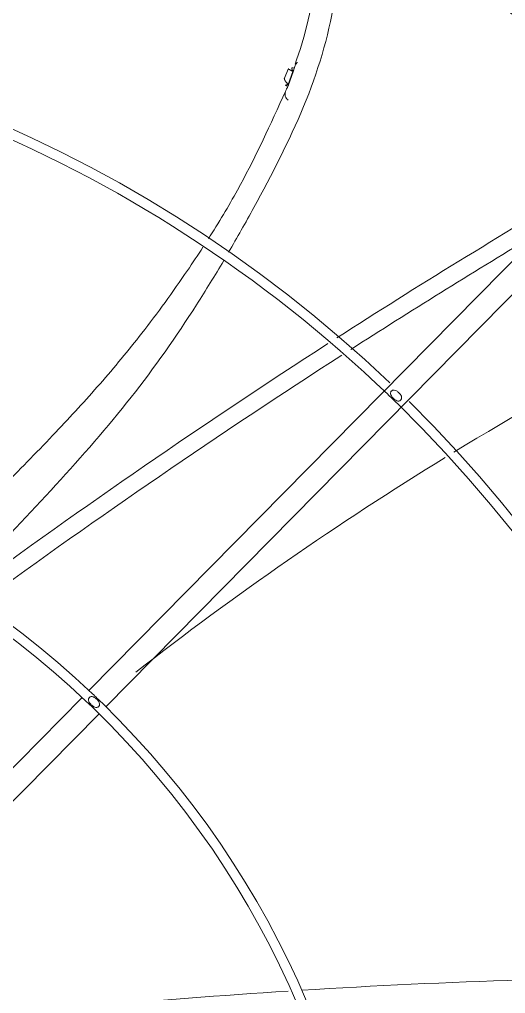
# Model space of a CAD drawing. Header units: millimetres. Extents: x 113490 to 142599, y -20467 to 115.
# Drawn here: x 130248.8 to 130373.1, y -11265.2 to -11016.3 of the extents above; entities that cross this region are included whole.
import ezdxf

# ---------------------------------------------------------------- set-up
doc = ezdxf.new("R2010")
doc.units = ezdxf.units.MM
doc.layers.add('DV3_0', color=7, linetype='Continuous')

msp = doc.modelspace()

# ---------------------------------------------------------------- linework, layer by layer
at = {"layer": 'DV3_0', "color": 7, "linetype": 'Continuous', "lineweight": 15}
for p, q in [((130319.72, -11026.61), (130319.33, -11027.77)), ((130317.61, -11028.85), (130316.51, -11031.51)), ((130317.66, -11032.97), (130318.84, -11029.65)), ((130318.84, -11029.65), (130318.72, -11029.59)), ((130419.36, -11032.9), (130266.62, -11187.79)), ((130316.89, -11034.75), (130316.21, -11036.14)), ((130270.94, -11191.95), (130423.66, -11037.08)), ((130264.86, -11189.57), (130114.36, -11342.19)), ((130119.28, -11345.75), (130269.19, -11193.73))]:
    msp.add_line(p, q, dxfattribs=at)
at = {"layer": 'DV3_0', "color": 7, "linetype": 'Continuous', "lineweight": 20}
msp.add_line((130317.53, -11032.91), (130318.72, -11029.59), dxfattribs=at)
at = {"layer": 'DV3_0', "color": 7, "linetype": 'Continuous', "lineweight": 15}
for centre, radius, start, end in [((130105.24, -11359.99), 551.5, 15.4775, 74.5225), ((130105.24, -11359.99), 456, 45.9967, 135.345), ((130105.24, -11359.99), 453.5, 45.9921, 90), ((130105.24, -11359.99), 457, 46.1533, 71.5308), ((130104.95, -11360.29), 452.62, 46.1596, 59.0713), ((130235.13, -10996.17), 89.89, 340.2075, 11.1643), ((130105.24, -11359.99), 346, 46.4603, 135.3186), ((130105.24, -11359.99), 343.5, 46.1768, 90), ((130321.69, -11023.24), 10.53, 246.7388, 247.5077), ((131324.82, -12646.64), 1840.9, 120.41446, 122.71107), ((131370.63, -12718.12), 1921.39, 121.04565, 122.66649), ((130814.25, -11871.46), 872.22, 114.12782, 121.39321), ((131324.82, -12646.64), 1840.9, 122.79433, 126.30553), ((131370.63, -12718.12), 1921.39, 122.74609, 126.08801), ((130105.24, -11359.99), 343.5, 46.146, 46.1768), ((130105.24, -11359.99), 343.5, 45.622, 46.146), ((130105.24, -11359.99), 343.5, 315.6512, 45.622), ((130105.24, -11359.99), 346, 316.5062, 45.3204), ((130105.24, -11359.99), 236, 46.5586, 135.2674), ((130105.24, -11359.99), 233.5, 46.5418, 90), ((130814.25, -11871.46), 872.22, 121.56134, 127.88902), ((130105.24, -11359.99), 236, 45.7307, 46.5586), ((130105.24, -11359.99), 233.5, 45.8392, 46.5418), ((130105.24, -11359.99), 236, 45.7088, 45.7307), ((130105.24, -11359.99), 236, 317.0271, 45.7088), ((130105.24, -11359.99), 233.5, 316.4663, 45.8392), ((130435.61, -13101.74), 1840.9, 90.07296, 93.56963), ((130435.61, -13101.74), 1840.9, 93.67624, 96.85972)]:
    msp.add_arc(centre, radius, start, end, dxfattribs=at)
at = {"layer": 'DV3_0', "color": 7, "linetype": 'Continuous', "lineweight": 20}
for centre, radius, start, end in [((130105.24, -11359.99), 461.75, 46.1456, 74.9574), ((130107.26, -11358.1), 435.17, 46.1979, 59.4106)]:
    msp.add_arc(centre, radius, start, end, dxfattribs=at)
at = {"layer": 'DV3_0', "color": 7, "linetype": 'Continuous', "lineweight": 15}
for points, knots in [([(130302.32, -11075.81), (130304.52, -11072.04), (130306.66, -11068.24), (130313.4, -11055.96), (130317.86, -11047.36), (130325.11, -11029.8), (130327.9, -11020.83), (130330.64, -11002.5), (130330.62, -10993.13), (130328.71, -10983.5)], [0.5681808, 0.5681808, 0.5681808, 0.5681808, 0.625, 0.625, 0.75, 0.75, 0.875, 0.875, 1, 1, 1, 1]), ([(130318.84, -11029.65), (130318.86, -11029.58), (130318.92, -11029.41), (130319.02, -11029.04), (130319.15, -11028.58), (130319.39, -11027.97), (130319.65, -11027.53), (130319.89, -11027.32), (130319.94, -11027.28)], [0, 0, 0, 0, 0.0429002, 0.1091943, 0.2347989, 0.3498566, 0.5249439, 0.5623532, 0.5623532, 0.5623532, 0.5623532]), ([(130318.72, -11029.59), (130318.67, -11029.56), (130318.57, -11029.5), (130318.44, -11029.43), (130318.31, -11029.35), (130318.2, -11029.29), (130318.09, -11029.23), (130317.99, -11029.18), (130317.91, -11029.13), (130317.83, -11029.09), (130317.76, -11029.06), (130317.7, -11029.04), (130317.65, -11029.02), (130317.62, -11029), (130317.59, -11028.99), (130317.57, -11028.99), (130317.56, -11029), (130317.56, -11029), (130317.56, -11029)], [0, 0, 0, 0, 0.0311137, 0.0619047, 0.0923728, 0.1225191, 0.1523454, 0.1818546, 0.2110506, 0.2399387, 0.268525, 0.2968177, 0.3248276, 0.3525658, 0.3800436, 0.4072714, 0.4342595, 0.4395457, 0.4395457, 0.4395457, 0.4395457]), ([(130318.72, -11029.59), (130318.72, -11029.57), (130318.72, -11029.53), (130318.7, -11029.48), (130318.68, -11029.41), (130318.65, -11029.33), (130318.6, -11029.23), (130318.54, -11029.07), (130318.5, -11028.91), (130318.51, -11028.72), (130318.63, -11028.58), (130318.82, -11028.66), (130318.91, -11028.7)], [0, 0, 0, 0, 0.012084, 0.035764, 0.071851, 0.12021, 0.179925, 0.272988, 0.439319, 0.559714, 0.789237, 1, 1, 1, 1]), ([(130317.53, -11032.91), (130317.49, -11032.86), (130317.4, -11032.76), (130317.28, -11032.61), (130317.16, -11032.47), (130317.05, -11032.33), (130316.95, -11032.19), (130316.86, -11032.06), (130316.78, -11031.94), (130316.71, -11031.82), (130316.66, -11031.71), (130316.62, -11031.6), (130316.59, -11031.51), (130316.58, -11031.42), (130316.58, -11031.34), (130316.61, -11031.27), (130316.63, -11031.23), (130316.65, -11031.22)], [0, 0, 0, 0, 0.0311661, 0.0627807, 0.0948218, 0.1272711, 0.1601151, 0.1933452, 0.2269583, 0.2609572, 0.2953511, 0.3301562, 0.3653956, 0.4011001, 0.4373078, 0.4740646, 0.5114239, 0.5114239, 0.5114239, 0.5114239]), ([(130317.56, -11036.92), (130317.51, -11036.89), (130317.43, -11036.83), (130317.32, -11036.73), (130317.23, -11036.64), (130317.14, -11036.55), (130317.07, -11036.45), (130316.96, -11036.3), (130316.85, -11036.07), (130316.77, -11035.72), (130316.78, -11035.29), (130316.88, -11034.75), (130317.05, -11034.28), (130317.22, -11033.91), (130317.35, -11033.65), (130317.46, -11033.44), (130317.53, -11033.28), (130317.57, -11033.2), (130317.6, -11033.12), (130317.64, -11033.04), (130317.66, -11032.99), (130317.66, -11032.97)], [0, 0, 0, 0, 0.034241, 0.066465, 0.096696, 0.125001, 0.151472, 0.176226, 0.25207, 0.325623, 0.425466, 0.55097, 0.706068, 0.768852, 0.834053, 0.905379, 0.925458, 0.944909, 0.964128, 0.982722, 1, 1, 1, 1]), ([(130317.19, -11033.27), (130317.13, -11033.26), (130317.02, -11033.23), (130316.89, -11033.15), (130316.88, -11033.08), (130316.99, -11033.04), (130317.14, -11033.03), (130317.31, -11033.03), (130317.43, -11033.02), (130317.51, -11032.98), (130317.53, -11032.93), (130317.53, -11032.91)], [0, 0, 0, 0, 0.128959, 0.223426, 0.47224, 0.607766, 0.749503, 0.893225, 0.958473, 0.988067, 1, 1, 1, 1]), ([(130316.21, -11036.14), (130312.18, -11044.97), (130306.85, -11056.5), (130299.78, -11068.25), (130297.15, -11072.38)], [0, 0, 0, 0, 0.1495548, 0.2319685, 0.2319685, 0.2319685, 0.2319685]), ([(130295.76, -11074.53), (130294.46, -11076.53), (130289.43, -11084.07), (130280.92, -11095.81), (130269.56, -11109.52), (130257.77, -11122.31), (130245.13, -11135.2), (130233.64, -11146.73), (130226.42, -11154.1), (130223.7, -11156.94)], [0.2462901, 0.2462901, 0.2462901, 0.2462901, 0.286371, 0.3982657, 0.4930433, 0.5876827, 0.6932241, 0.798583, 0.8652718, 0.8652718, 0.8652718, 0.8652718]), ([(130232.82, -11162.1), (130234.38, -11160.46), (130235.94, -11158.82), (130244.48, -11149.86), (130251.42, -11142.62), (130264.86, -11127.94), (130271.35, -11120.53), (130283.41, -11105.22), (130288.95, -11097.32), (130296.51, -11085.5), (130298.82, -11081.73), (130301.07, -11077.93)], [0.0971663, 0.0971663, 0.0971663, 0.0971663, 0.125, 0.125, 0.25, 0.25, 0.375, 0.375, 0.5, 0.5, 0.557529, 0.557529, 0.557529, 0.557529]), ([(130346.34, -11113.57), (130346.3, -11113.61), (130346.21, -11113.7), (130345.97, -11113.81), (130345.57, -11113.85), (130345.14, -11113.67), (130344.75, -11113.4), (130344.44, -11113.13), (130344.16, -11112.83), (130343.89, -11112.45), (130343.7, -11112.03), (130343.73, -11111.64), (130343.84, -11111.4), (130343.92, -11111.31), (130343.96, -11111.27)], [0, 0, 0, 0, 0.040443, 0.081793, 0.180216, 0.319289, 0.407802, 0.503208, 0.598506, 0.68594, 0.822069, 0.918689, 0.959722, 1, 1, 1, 1]), ([(130343.96, -11111.27), (130344.01, -11111.23), (130344.1, -11111.14), (130344.34, -11111.03), (130344.74, -11110.99), (130345.17, -11111.17), (130345.56, -11111.43), (130345.87, -11111.71), (130346.15, -11112.01), (130346.42, -11112.38), (130346.6, -11112.81), (130346.57, -11113.2), (130346.46, -11113.44), (130346.38, -11113.53), (130346.34, -11113.57)], [0, 0, 0, 0, 0.040471, 0.081926, 0.180876, 0.319892, 0.408079, 0.503208, 0.597701, 0.68481, 0.821378, 0.918632, 0.959731, 1, 1, 1, 1]), ([(130269.11, -11191.9), (130269.06, -11191.94), (130268.97, -11192.02), (130268.73, -11192.14), (130268.33, -11192.17), (130267.9, -11191.99), (130267.51, -11191.73), (130267.2, -11191.45), (130266.92, -11191.15), (130266.64, -11190.78), (130266.46, -11190.36), (130266.49, -11189.97), (130266.6, -11189.74), (130266.68, -11189.65), (130266.72, -11189.6)], [0, 0, 0, 0, 0.040488, 0.081902, 0.180627, 0.320355, 0.409206, 0.504808, 0.600124, 0.687341, 0.822717, 0.918807, 0.959755, 1, 1, 1, 1]), ([(130266.72, -11189.6), (130266.76, -11189.56), (130266.85, -11189.48), (130267.09, -11189.36), (130267.49, -11189.32), (130267.93, -11189.5), (130268.32, -11189.77), (130268.63, -11190.04), (130268.91, -11190.34), (130269.18, -11190.71), (130269.37, -11191.13), (130269.34, -11191.53), (130269.23, -11191.76), (130269.15, -11191.85), (130269.11, -11191.9)], [0, 0, 0, 0, 0.040529, 0.082096, 0.181604, 0.321297, 0.409637, 0.504692, 0.598943, 0.685714, 0.821727, 0.918717, 0.959765, 1, 1, 1, 1])]:
    msp.add_open_spline(points, degree=3, knots=knots, dxfattribs=at)

doc.saveas('drawing.dxf')
